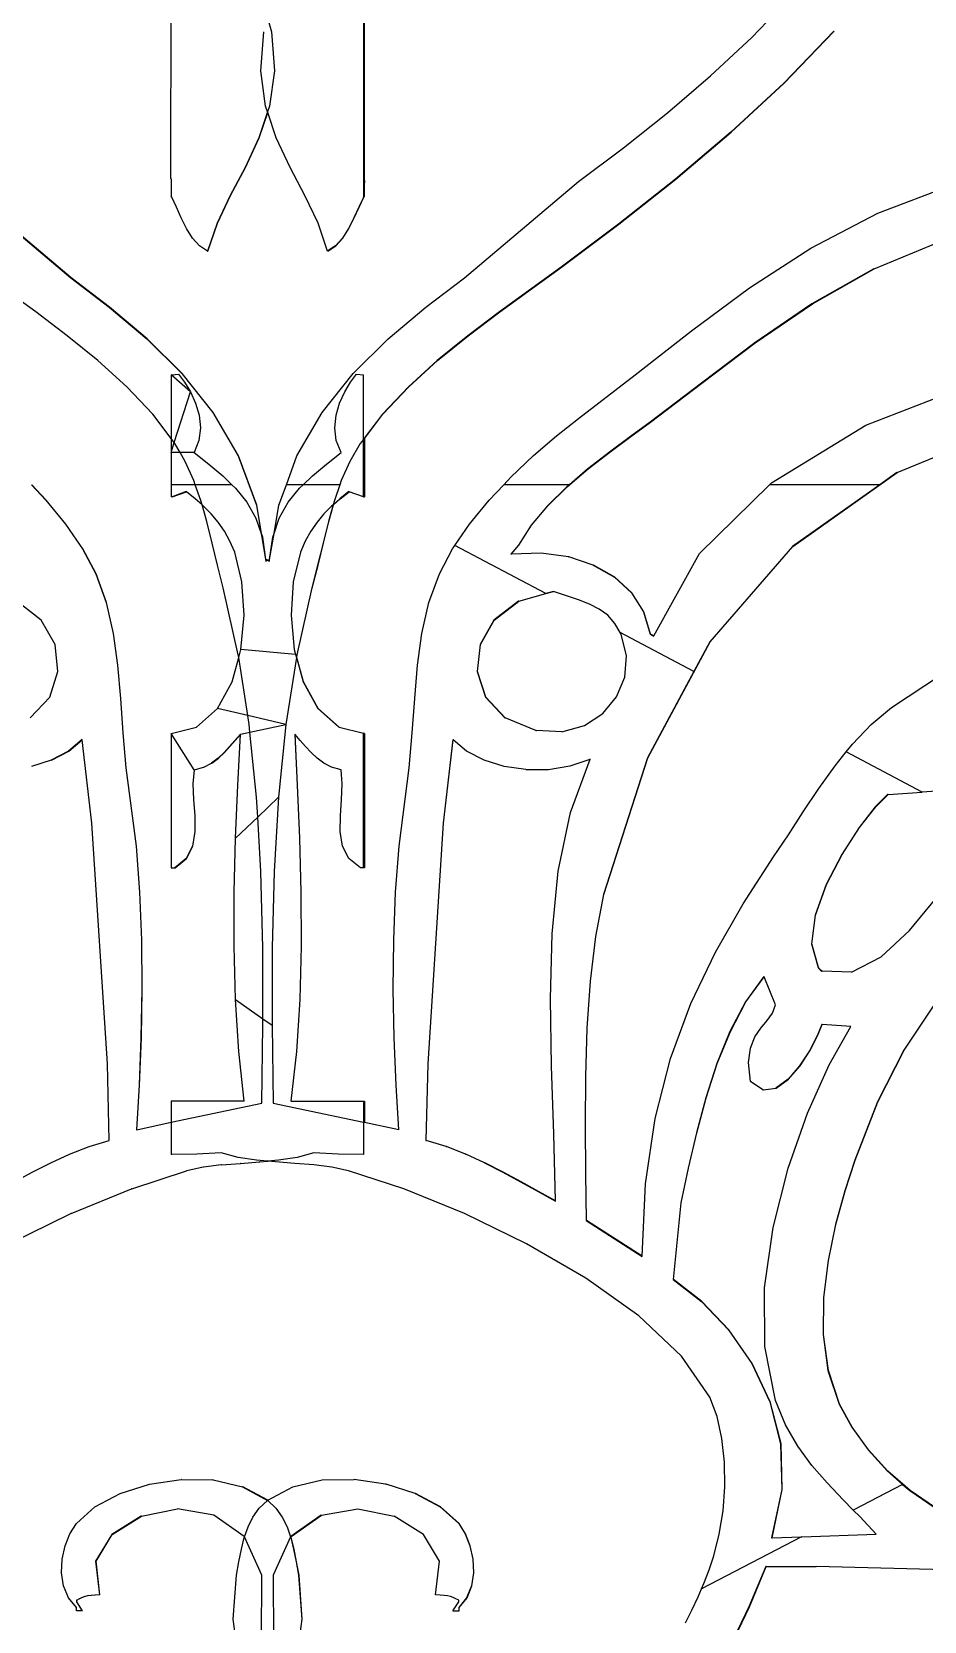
# Model space of a CAD drawing. Header units: inches. Extents: x 3672 to 10975, y -27382 to -746.
# Drawn here: x 6221.99 to 6229.31, y -26882.19 to -26869.14 of the extents above; entities that cross this region are included whole.
import ezdxf

# ---------------------------------------------------------------- set-up
doc = ezdxf.new("R2010")
doc.units = ezdxf.units.IN
doc.header["$LTSCALE"] = 17
doc.header["$MEASUREMENT"] = 0
doc.layers.add('25 BOT BAR', color=12, linetype='Continuous', lineweight=25)

# ---------------------------------------------------------------- blocks, each defined once
blk = doc.blocks.new('A$C261f3448')
for p, q in [((16.691, 16.25), (16.692, 18.047)), ((18.27, 18.041), (18.271, 16.112)), ((18.28, 16.25), (18.279, 18.047)), ((21.458, 17.41), (21.777, 17.743)), ((17.484, 17.571), (17.515, 17.456)), ((17.428, 17.135), (17.453, 17.456)), ((17.515, 17.456), (17.54, 17.135)), ((21.12, 17.094), (21.458, 17.41)), ((22.132, 17.462), (21.722, 17.035)), ((21.725, 17.035), (22.135, 17.462)), ((17.468, 16.847), (17.428, 17.135)), ((17.54, 17.135), (17.5, 16.847)), ((20.767, 16.792), (21.12, 17.094)), ((21.722, 17.035), (21.286, 16.631)), ((21.289, 16.631), (21.725, 17.035)), ((21.722, 17.035), (21.725, 17.035)), ((17.484, 16.8), (17.468, 16.847)), ((17.5, 16.847), (17.484, 16.8)), ((17.484, 16.8), (17.413, 16.585)), ((17.416, 16.585), (17.485, 16.795)), ((17.485, 16.795), (17.484, 16.8)), ((17.555, 16.585), (17.485, 16.795)), ((20.404, 16.504), (20.767, 16.792)), ((17.413, 16.585), (17.299, 16.343)), ((17.302, 16.343), (17.416, 16.585)), ((17.413, 16.585), (17.416, 16.585)), ((17.669, 16.343), (17.555, 16.585)), ((21.286, 16.631), (20.831, 16.246)), ((20.834, 16.246), (21.289, 16.631)), ((21.286, 16.631), (21.289, 16.631)), ((20.036, 16.227), (20.404, 16.504)), ((17.299, 16.343), (17.178, 16.112)), ((17.181, 16.112), (17.302, 16.343)), ((17.299, 16.343), (17.302, 16.343)), ((17.79, 16.112), (17.669, 16.343)), ((14.932, 16.227), (15.868, 15.436)), ((15.871, 15.436), (14.935, 16.227)), ((16.692, 16.248), (16.691, 16.25)), ((16.692, 16.248), (16.692, 16.107)), ((18.279, 16.234), (18.271, 16.112)), ((18.279, 16.248), (18.28, 16.25)), ((18.279, 16.234), (18.279, 16.248)), ((18.279, 16.107), (18.279, 16.234)), ((19.1, 15.436), (20.036, 16.227)), ((20.831, 16.246), (20.364, 15.878)), ((20.367, 15.878), (20.834, 16.246)), ((20.831, 16.246), (20.834, 16.246)), ((22.492, 15.966), (23.098, 16.198)), ((16.697, 16.098), (16.692, 16.107)), ((16.736, 16.015), (16.697, 16.098)), ((17.178, 16.112), (17.069, 15.885)), ((17.072, 15.885), (17.181, 16.112)), ((17.178, 16.112), (17.181, 16.112)), ((17.899, 15.885), (17.79, 16.112)), ((18.27, 16.096), (18.232, 16.015)), ((18.235, 16.015), (18.274, 16.098)), ((18.27, 16.096), (18.271, 16.098)), ((18.271, 16.112), (18.271, 16.104)), ((18.271, 16.098), (18.279, 16.107)), ((18.271, 16.104), (18.271, 16.098)), ((18.274, 16.098), (18.271, 16.098)), ((18.274, 16.098), (18.279, 16.107)), ((16.776, 15.928), (16.736, 16.015)), ((16.82, 15.841), (16.776, 15.928)), ((18.192, 15.928), (18.148, 15.841)), ((18.151, 15.841), (18.195, 15.928)), ((18.232, 16.015), (18.192, 15.928)), ((18.195, 15.928), (18.192, 15.928)), ((18.195, 15.928), (18.235, 16.015)), ((18.235, 16.015), (18.232, 16.015)), ((21.944, 15.68), (22.492, 15.966)), ((16.869, 15.763), (16.82, 15.841)), ((17.069, 15.885), (16.992, 15.656)), ((16.995, 15.656), (17.072, 15.885)), ((17.069, 15.885), (17.072, 15.885)), ((17.976, 15.656), (17.899, 15.885)), ((18.148, 15.841), (18.099, 15.763)), ((18.102, 15.763), (18.151, 15.841)), ((18.151, 15.841), (18.148, 15.841)), ((20.364, 15.878), (19.893, 15.524)), ((19.896, 15.524), (20.367, 15.878)), ((20.364, 15.878), (20.367, 15.878)), ((16.926, 15.699), (16.869, 15.763)), ((16.992, 15.656), (16.926, 15.699)), ((17.979, 15.656), (18.045, 15.699)), ((18.042, 15.699), (17.979, 15.657)), ((18.099, 15.763), (18.042, 15.699)), ((18.045, 15.699), (18.042, 15.699)), ((18.045, 15.699), (18.102, 15.763)), ((18.102, 15.763), (18.099, 15.763)), ((21.439, 15.353), (21.944, 15.68)), ((22.463, 15.509), (23.018, 15.74)), ((16.992, 15.656), (16.995, 15.656)), ((17.979, 15.657), (17.976, 15.656)), ((17.979, 15.656), (17.976, 15.656)), ((17.979, 15.657), (17.979, 15.656)), ((15.581, 15.156), (15.075, 15.524)), ((15.871, 15.436), (15.868, 15.436)), ((15.868, 15.436), (16.185, 15.194)), ((16.188, 15.194), (15.871, 15.436)), ((18.783, 15.194), (19.1, 15.436)), ((19.893, 15.524), (19.387, 15.156)), ((19.39, 15.156), (19.896, 15.524)), ((19.893, 15.524), (19.896, 15.524)), ((22.46, 15.509), (21.952, 15.222)), ((21.955, 15.222), (22.463, 15.509)), ((22.46, 15.509), (22.463, 15.509)), ((20.963, 15), (21.439, 15.353)), ((15.84, 14.96), (15.581, 15.156)), ((16.188, 15.194), (16.185, 15.194)), ((16.185, 15.194), (16.493, 14.935)), ((16.497, 14.935), (16.188, 15.194)), ((18.474, 14.935), (18.783, 15.194)), ((19.387, 15.156), (19.128, 14.96)), ((19.131, 14.96), (19.39, 15.156)), ((19.387, 15.156), (19.39, 15.156)), ((21.952, 15.222), (21.484, 14.902)), ((21.487, 14.902), (21.955, 15.222)), ((21.952, 15.222), (21.955, 15.222)), ((16.091, 14.756), (15.84, 14.96)), ((16.493, 14.935), (16.781, 14.649)), ((16.497, 14.935), (16.493, 14.935)), ((16.784, 14.649), (16.497, 14.935)), ((18.187, 14.649), (18.474, 14.935)), ((19.128, 14.96), (18.876, 14.756)), ((18.879, 14.756), (19.131, 14.96)), ((19.128, 14.96), (19.131, 14.96)), ((20.5, 14.638), (20.963, 15)), ((21.484, 14.902), (21.045, 14.571)), ((21.048, 14.571), (21.487, 14.902)), ((21.484, 14.902), (21.487, 14.902)), ((16.328, 14.541), (16.091, 14.756)), ((18.876, 14.756), (18.64, 14.541)), ((18.643, 14.541), (18.879, 14.756)), ((18.876, 14.756), (18.879, 14.756)), ((16.851, 14.499), (16.692, 14.639)), ((16.692, 14.639), (16.692, 14.117)), ((16.692, 14.639), (16.698, 14.639)), ((16.698, 14.639), (16.754, 14.646)), ((16.754, 14.646), (16.803, 14.58)), ((16.784, 14.649), (16.781, 14.649)), ((16.781, 14.649), (17.035, 14.331)), ((17.038, 14.331), (16.784, 14.649)), ((17.933, 14.331), (18.187, 14.649)), ((18.165, 14.58), (18.214, 14.646)), ((18.214, 14.646), (18.27, 14.639)), ((18.27, 14.108), (18.27, 14.639)), ((20.036, 14.28), (20.5, 14.638)), ((16.542, 14.315), (16.328, 14.541)), ((16.718, 14.083), (16.851, 14.499)), ((16.803, 14.58), (16.851, 14.499)), ((16.851, 14.499), (16.893, 14.407)), ((18.075, 14.407), (18.117, 14.499)), ((18.117, 14.499), (18.165, 14.58)), ((18.64, 14.541), (18.426, 14.315)), ((18.429, 14.315), (18.643, 14.541)), ((18.64, 14.541), (18.643, 14.541)), ((21.045, 14.571), (20.623, 14.25)), ((20.626, 14.25), (21.048, 14.571)), ((21.045, 14.571), (21.048, 14.571)), ((22.393, 14.227), (23.308, 14.581)), ((16.893, 14.407), (16.922, 14.308)), ((18.046, 14.308), (18.075, 14.407)), ((16.692, 14.117), (16.542, 14.315)), ((16.922, 14.308), (16.933, 14.204)), ((17.038, 14.331), (17.035, 14.331)), ((17.035, 14.331), (17.243, 13.973)), ((17.246, 13.973), (17.038, 14.331)), ((17.725, 13.973), (17.933, 14.331)), ((18.035, 14.204), (18.046, 14.308)), ((18.279, 14.117), (18.429, 14.315)), ((18.426, 14.315), (18.279, 14.121)), ((18.426, 14.315), (18.429, 14.315)), ((19.854, 14.137), (20.036, 14.28)), ((20.623, 14.25), (20.463, 14.134)), ((20.466, 14.134), (20.626, 14.25)), ((20.623, 14.25), (20.626, 14.25)), ((22.652, 13.836), (23.704, 14.271)), ((16.692, 14.117), (16.692, 14.002)), ((16.718, 14.083), (16.692, 14.117)), ((16.921, 14.101), (16.881, 14.002)), ((16.933, 14.204), (16.921, 14.101)), ((18.047, 14.101), (18.035, 14.204)), ((18.087, 14.002), (18.047, 14.101)), ((18.27, 14.108), (18.244, 14.075)), ((18.279, 14.121), (18.27, 14.108)), ((18.27, 14.104), (18.279, 14.117)), ((18.27, 14.104), (18.27, 14.108)), ((18.27, 14.03), (18.27, 14.104)), ((18.279, 14.121), (18.279, 14.117)), ((18.279, 14.117), (18.279, 14.002)), ((19.666, 13.976), (19.854, 14.137)), ((20.463, 14.134), (20.289, 14.005)), ((20.293, 14.005), (20.466, 14.134)), ((20.463, 14.134), (20.466, 14.134)), ((21.621, 13.753), (22.393, 14.227)), ((16.692, 14.002), (16.718, 14.083)), ((16.692, 14.002), (16.692, 13.737)), ((16.766, 14.002), (16.692, 14.002)), ((16.724, 14.075), (16.718, 14.083)), ((16.766, 14.002), (16.724, 14.075)), ((16.881, 14.002), (16.766, 14.002)), ((16.809, 13.927), (16.766, 14.002)), ((16.881, 14.002), (17.001, 13.905)), ((17.246, 13.973), (17.243, 13.973)), ((17.243, 13.973), (17.392, 13.568)), ((17.395, 13.568), (17.246, 13.973)), ((17.638, 13.737), (17.725, 13.973)), ((17.967, 13.905), (18.087, 14.002)), ((18.244, 14.075), (18.159, 13.927)), ((18.279, 14.002), (18.27, 14.03)), ((18.27, 14.002), (18.27, 14.03)), ((18.27, 14.002), (18.279, 14.002)), ((18.27, 13.737), (18.27, 14.002)), ((18.279, 14.002), (18.279, 13.737)), ((19.48, 13.799), (19.666, 13.976)), ((20.289, 14.005), (20.112, 13.866)), ((20.115, 13.866), (20.293, 14.005)), ((20.289, 14.005), (20.293, 14.005)), ((16.879, 13.77), (16.809, 13.927)), ((17.001, 13.905), (17.116, 13.809)), ((17.852, 13.809), (17.967, 13.905)), ((18.159, 13.927), (18.089, 13.77)), ((19.943, 13.718), (20.115, 13.866)), ((20.112, 13.866), (19.962, 13.737)), ((20.112, 13.866), (20.115, 13.866)), ((15.546, 13.737), (15.665, 13.61)), ((15.668, 13.61), (15.549, 13.737)), ((16.692, 13.737), (16.692, 13.636)), ((16.891, 13.737), (16.692, 13.737)), ((16.891, 13.737), (16.879, 13.77)), ((17.191, 13.737), (16.891, 13.737)), ((16.936, 13.606), (16.891, 13.737)), ((17.116, 13.809), (17.191, 13.737)), ((17.191, 13.737), (17.222, 13.707)), ((17.576, 13.568), (17.638, 13.737)), ((17.777, 13.737), (17.638, 13.737)), ((17.746, 13.707), (17.777, 13.737)), ((17.777, 13.737), (17.852, 13.809)), ((18.077, 13.737), (17.777, 13.737)), ((18.077, 13.737), (18.032, 13.606)), ((18.089, 13.77), (18.077, 13.737)), ((18.27, 13.737), (18.279, 13.737)), ((18.27, 13.639), (18.27, 13.737)), ((18.279, 13.737), (18.279, 13.636)), ((19.303, 13.61), (19.422, 13.737)), ((19.422, 13.737), (19.48, 13.799)), ((19.962, 13.737), (19.422, 13.737)), ((19.94, 13.718), (19.782, 13.564)), ((19.785, 13.564), (19.943, 13.718)), ((19.962, 13.737), (19.94, 13.718)), ((19.94, 13.718), (19.943, 13.718)), ((21.029, 13.172), (21.604, 13.737)), ((21.604, 13.737), (21.621, 13.753)), ((22.509, 13.737), (21.604, 13.737)), ((22.509, 13.737), (21.791, 13.228)), ((21.794, 13.228), (22.652, 13.836)), ((22.649, 13.836), (22.509, 13.737)), ((22.649, 13.836), (22.652, 13.836)), ((15.665, 13.61), (15.826, 13.413)), ((15.668, 13.61), (15.665, 13.61)), ((15.829, 13.413), (15.668, 13.61)), ((16.701, 13.638), (16.692, 13.636)), ((16.817, 13.68), (16.701, 13.638)), ((16.701, 13.638), (16.818, 13.679)), ((16.701, 13.638), (16.701, 13.639)), ((16.818, 13.679), (16.817, 13.68)), ((16.89, 13.62), (16.818, 13.679)), ((16.946, 13.571), (16.89, 13.62)), ((16.946, 13.571), (16.936, 13.606)), ((17.222, 13.707), (17.314, 13.592)), ((17.314, 13.592), (17.388, 13.461)), ((17.58, 13.461), (17.654, 13.592)), ((17.654, 13.592), (17.746, 13.707)), ((18.032, 13.606), (18.022, 13.571)), ((18.025, 13.571), (18.081, 13.62)), ((18.078, 13.62), (18.026, 13.575)), ((18.151, 13.68), (18.078, 13.62)), ((18.081, 13.62), (18.078, 13.62)), ((18.081, 13.62), (18.153, 13.679)), ((18.153, 13.679), (18.151, 13.68)), ((18.27, 13.638), (18.153, 13.679)), ((18.27, 13.639), (18.279, 13.636)), ((18.27, 13.638), (18.27, 13.639)), ((18.27, 13.638), (18.279, 13.636)), ((19.142, 13.413), (19.303, 13.61)), ((16.958, 13.56), (16.946, 13.571)), ((16.985, 13.435), (16.946, 13.571)), ((17.021, 13.497), (16.958, 13.56)), ((17.078, 13.429), (17.021, 13.497)), ((17.388, 13.461), (17.431, 13.335)), ((17.395, 13.568), (17.392, 13.568)), ((17.392, 13.568), (17.428, 13.353)), ((17.434, 13.335), (17.395, 13.568)), ((17.537, 13.335), (17.576, 13.568)), ((17.537, 13.335), (17.58, 13.461)), ((17.947, 13.497), (17.89, 13.429)), ((18.009, 13.56), (17.947, 13.497)), ((18.022, 13.571), (17.983, 13.435)), ((17.986, 13.435), (18.025, 13.571)), ((18.022, 13.571), (18.009, 13.56)), ((18.026, 13.575), (18.022, 13.571)), ((18.025, 13.571), (18.026, 13.575)), ((19.782, 13.564), (19.647, 13.404)), ((19.65, 13.404), (19.785, 13.564)), ((19.782, 13.564), (19.785, 13.564)), ((15.829, 13.413), (15.826, 13.413)), ((15.826, 13.413), (15.947, 13.237)), ((15.949, 13.238), (15.829, 13.413)), ((17.029, 13.257), (16.985, 13.435)), ((17.13, 13.355), (17.078, 13.429)), ((17.175, 13.273), (17.13, 13.355)), ((17.434, 13.335), (17.428, 13.353)), ((17.428, 13.353), (17.431, 13.335)), ((17.431, 13.335), (17.437, 13.318)), ((17.431, 13.335), (17.467, 13.123)), ((17.444, 13.307), (17.434, 13.335)), ((17.437, 13.318), (17.434, 13.335)), ((17.437, 13.318), (17.441, 13.307)), ((17.501, 13.123), (17.537, 13.335)), ((17.527, 13.307), (17.537, 13.335)), ((17.838, 13.355), (17.793, 13.273)), ((17.89, 13.429), (17.838, 13.355)), ((17.983, 13.435), (17.939, 13.257)), ((17.942, 13.257), (17.986, 13.435)), ((17.983, 13.435), (17.986, 13.435)), ((19.022, 13.238), (19.142, 13.413)), ((19.647, 13.404), (19.544, 13.24)), ((19.547, 13.24), (19.65, 13.404)), ((19.647, 13.404), (19.65, 13.404)), ((15.947, 13.237), (15.949, 13.238)), ((15.947, 13.237), (15.965, 13.21)), ((15.968, 13.21), (15.949, 13.238)), ((15.965, 13.21), (16.074, 13.006)), ((15.968, 13.21), (15.965, 13.21)), ((16.077, 13.006), (15.968, 13.21)), ((17.073, 13.075), (17.029, 13.257)), ((17.214, 13.182), (17.175, 13.273)), ((17.441, 13.307), (17.444, 13.307)), ((17.441, 13.307), (17.467, 13.123)), ((17.47, 13.123), (17.444, 13.307)), ((17.501, 13.123), (17.527, 13.307)), ((17.793, 13.273), (17.754, 13.182)), ((17.939, 13.257), (17.895, 13.075)), ((17.898, 13.075), (17.942, 13.257)), ((17.939, 13.257), (17.942, 13.257)), ((18.894, 13.006), (19.003, 13.21)), ((19.003, 13.21), (19.022, 13.238)), ((19.769, 12.843), (19.022, 13.238)), ((19.544, 13.24), (19.481, 13.167)), ((19.484, 13.167), (19.547, 13.24)), ((19.544, 13.24), (19.547, 13.24)), ((21.791, 13.228), (21.113, 12.447)), ((21.116, 12.447), (21.794, 13.228)), ((21.791, 13.228), (21.794, 13.228)), ((17.12, 12.889), (17.073, 13.075)), ((17.273, 12.94), (17.214, 13.182)), ((17.467, 13.123), (17.47, 13.123)), ((17.467, 13.123), (17.469, 13.109)), ((17.469, 13.109), (17.485, 13.116)), ((17.485, 13.116), (17.47, 13.123)), ((17.47, 13.122), (17.47, 13.123)), ((17.485, 13.116), (17.501, 13.123)), ((17.485, 13.116), (17.499, 13.109)), ((17.499, 13.109), (17.501, 13.123)), ((17.754, 13.182), (17.695, 12.94)), ((17.895, 13.075), (17.848, 12.889)), ((17.851, 12.889), (17.898, 13.075)), ((17.895, 13.075), (17.898, 13.075)), ((19.481, 13.167), (19.484, 13.167)), ((19.729, 13.174), (19.484, 13.167)), ((19.953, 13.143), (19.729, 13.174)), ((19.953, 13.143), (19.956, 13.143)), ((20.157, 13.077), (19.956, 13.143)), ((20.157, 13.077), (20.16, 13.077)), ((20.157, 13.077), (20.332, 12.978)), ((20.335, 12.978), (20.16, 13.077)), ((20.655, 12.495), (21.029, 13.172)), ((16.074, 13.006), (16.16, 12.768)), ((16.077, 13.006), (16.074, 13.006)), ((16.163, 12.768), (16.077, 13.006)), ((17.291, 12.665), (17.273, 12.94)), ((17.695, 12.94), (17.677, 12.665)), ((18.808, 12.768), (18.894, 13.006)), ((20.332, 12.978), (20.471, 12.849)), ((20.332, 12.978), (20.335, 12.978)), ((20.474, 12.849), (20.335, 12.978)), ((17.244, 12.34), (17.12, 12.889)), ((17.848, 12.889), (17.724, 12.34)), ((17.727, 12.34), (17.851, 12.889)), ((17.848, 12.889), (17.851, 12.889)), ((19.546, 12.78), (19.769, 12.843)), ((19.83, 12.86), (19.769, 12.843)), ((19.769, 12.843), (19.831, 12.859)), ((19.831, 12.859), (19.83, 12.86)), ((19.938, 12.823), (19.831, 12.859)), ((20.037, 12.79), (19.938, 12.823)), ((20.471, 12.849), (20.57, 12.692)), ((20.471, 12.849), (20.474, 12.849)), ((20.573, 12.692), (20.474, 12.849)), ((15.626, 12.625), (15.425, 12.78)), ((16.16, 12.768), (16.217, 12.516)), ((16.163, 12.768), (16.16, 12.768)), ((16.22, 12.516), (16.163, 12.768)), ((17.265, 12.383), (17.291, 12.665)), ((17.677, 12.665), (17.703, 12.383)), ((18.751, 12.516), (18.808, 12.768)), ((19.543, 12.78), (19.342, 12.625)), ((19.345, 12.625), (19.546, 12.78)), ((19.546, 12.78), (19.543, 12.78)), ((20.126, 12.756), (20.037, 12.79)), ((20.206, 12.715), (20.126, 12.756)), ((20.276, 12.664), (20.206, 12.715)), ((20.335, 12.596), (20.276, 12.664)), ((20.57, 12.692), (20.573, 12.692)), ((20.57, 12.692), (20.623, 12.508)), ((20.626, 12.508), (20.573, 12.692)), ((15.74, 12.423), (15.626, 12.625)), ((19.342, 12.625), (19.228, 12.423)), ((19.231, 12.423), (19.345, 12.625)), ((19.342, 12.625), (19.345, 12.625)), ((20.377, 12.522), (20.335, 12.596)), ((15.763, 12.203), (15.74, 12.423)), ((16.217, 12.516), (16.253, 12.254)), ((16.22, 12.516), (16.217, 12.516)), ((16.256, 12.254), (16.22, 12.516)), ((18.715, 12.254), (18.751, 12.516)), ((19.228, 12.423), (19.205, 12.203)), ((19.208, 12.203), (19.231, 12.423)), ((19.228, 12.423), (19.231, 12.423)), ((20.982, 12.203), (20.377, 12.522)), ((20.385, 12.508), (20.377, 12.522)), ((20.43, 12.332), (20.385, 12.508)), ((20.604, 11.494), (21.116, 12.447)), ((20.623, 12.508), (20.626, 12.508)), ((20.655, 12.495), (20.626, 12.508)), ((20.626, 12.508), (20.654, 12.494)), ((20.654, 12.494), (20.655, 12.495)), ((21.113, 12.447), (20.982, 12.203)), ((21.113, 12.447), (21.116, 12.447)), ((17.193, 12.119), (17.247, 12.317)), ((17.247, 12.317), (17.244, 12.34)), ((17.247, 12.317), (17.265, 12.383)), ((17.322, 11.84), (17.247, 12.317)), ((17.714, 12.341), (17.265, 12.383)), ((17.721, 12.317), (17.635, 11.766)), ((17.703, 12.383), (17.714, 12.341)), ((17.724, 12.34), (17.714, 12.341)), ((17.714, 12.341), (17.721, 12.317)), ((17.722, 12.324), (17.721, 12.317)), ((17.721, 12.317), (17.723, 12.31)), ((17.724, 12.34), (17.722, 12.324)), ((17.724, 12.317), (17.722, 12.324)), ((17.723, 12.31), (17.724, 12.317)), ((17.723, 12.31), (17.775, 12.119)), ((17.724, 12.34), (17.727, 12.34)), ((17.724, 12.317), (17.727, 12.34)), ((17.778, 12.119), (17.724, 12.317)), ((20.416, 12.156), (20.43, 12.332)), ((15.696, 11.993), (15.763, 12.203)), ((16.253, 12.254), (16.276, 11.981)), ((16.256, 12.254), (16.253, 12.254)), ((16.279, 11.981), (16.256, 12.254)), ((18.692, 11.981), (18.715, 12.254)), ((19.205, 12.203), (19.208, 12.203)), ((19.205, 12.203), (19.272, 11.993)), ((19.275, 11.993), (19.208, 12.203)), ((20.349, 11.994), (20.416, 12.156)), ((20.982, 12.203), (20.601, 11.494)), ((22.604, 11.908), (23.016, 12.179)), ((17.072, 11.898), (17.193, 12.119)), ((17.778, 12.119), (17.775, 12.119)), ((17.775, 12.119), (17.896, 11.898)), ((17.899, 11.898), (17.778, 12.119)), ((15.536, 11.822), (15.696, 11.993)), ((16.276, 11.981), (16.296, 11.7)), ((16.279, 11.981), (16.276, 11.981)), ((16.299, 11.7), (16.279, 11.981)), ((16.9, 11.746), (17.072, 11.898)), ((17.322, 11.84), (17.072, 11.898)), ((17.899, 11.898), (17.896, 11.898)), ((17.896, 11.898), (18.068, 11.746)), ((18.071, 11.746), (17.899, 11.898)), ((18.672, 11.7), (18.692, 11.981)), ((19.272, 11.993), (19.275, 11.993)), ((19.272, 11.993), (19.432, 11.822)), ((19.435, 11.822), (19.275, 11.993)), ((20.236, 11.858), (20.349, 11.994)), ((22.438, 11.767), (22.604, 11.908)), ((17.635, 11.766), (17.322, 11.84)), ((17.333, 11.766), (17.322, 11.84)), ((17.339, 11.705), (17.333, 11.766)), ((17.339, 11.705), (17.635, 11.766)), ((17.635, 11.766), (17.575, 11.171)), ((19.432, 11.822), (19.435, 11.822)), ((19.687, 11.718), (19.435, 11.822)), ((19.899, 11.707), (20.084, 11.758)), ((20.084, 11.758), (20.236, 11.858)), ((22.284, 11.606), (22.438, 11.767)), ((15.963, 11.645), (15.85, 11.548)), ((15.853, 11.548), (15.963, 11.642)), ((15.963, 11.642), (15.963, 11.645)), ((16.042, 10.957), (15.963, 11.642)), ((16.296, 11.7), (16.321, 11.412)), ((16.299, 11.7), (16.296, 11.7)), ((16.324, 11.412), (16.299, 11.7)), ((16.692, 11.693), (16.9, 11.746)), ((16.692, 11.693), (16.692, 10.59)), ((16.881, 11.396), (16.692, 11.693)), ((17.216, 11.637), (17.172, 11.586)), ((17.175, 11.586), (17.219, 11.637)), ((17.261, 11.689), (17.216, 11.637)), ((17.219, 11.637), (17.216, 11.637)), ((17.219, 11.637), (17.261, 11.685)), ((17.24, 11.269), (17.261, 11.685)), ((17.261, 11.689), (17.339, 11.705)), ((17.261, 11.685), (17.261, 11.689)), ((17.393, 11.171), (17.339, 11.705)), ((17.707, 11.689), (17.728, 11.269)), ((17.71, 11.685), (17.707, 11.689)), ((17.731, 11.269), (17.71, 11.685)), ((17.752, 11.637), (17.71, 11.685)), ((17.796, 11.586), (17.752, 11.637)), ((18.071, 11.746), (18.068, 11.746)), ((18.071, 11.746), (18.27, 11.695)), ((18.279, 11.693), (18.27, 11.695)), ((18.27, 11.679), (18.27, 11.695)), ((18.27, 11.679), (18.279, 11.693)), ((18.27, 10.59), (18.27, 11.679)), ((18.279, 11.693), (18.279, 10.59)), ((18.647, 11.412), (18.672, 11.7)), ((19.005, 11.645), (18.926, 10.957)), ((18.929, 10.957), (19.008, 11.642)), ((19.008, 11.642), (19.005, 11.645)), ((19.118, 11.548), (19.008, 11.642)), ((19.687, 11.718), (19.69, 11.718)), ((19.899, 11.707), (19.69, 11.718)), ((15.85, 11.548), (15.707, 11.473)), ((15.71, 11.473), (15.853, 11.548)), ((15.853, 11.548), (15.85, 11.548)), ((17.078, 11.49), (17.023, 11.45)), ((17.026, 11.45), (17.081, 11.49)), ((17.127, 11.536), (17.078, 11.49)), ((17.078, 11.49), (17.081, 11.49)), ((17.081, 11.49), (17.13, 11.536)), ((17.172, 11.586), (17.127, 11.536)), ((17.127, 11.536), (17.13, 11.536)), ((17.13, 11.536), (17.175, 11.586)), ((17.172, 11.586), (17.175, 11.586)), ((17.841, 11.536), (17.796, 11.586)), ((17.89, 11.49), (17.841, 11.536)), ((17.945, 11.45), (17.89, 11.49)), ((19.261, 11.473), (19.118, 11.548)), ((20.601, 11.494), (20.242, 10.371)), ((20.245, 10.371), (20.604, 11.494)), ((20.601, 11.494), (20.604, 11.494)), ((22.142, 11.429), (22.233, 11.542)), ((22.233, 11.542), (22.284, 11.606)), ((22.857, 11.212), (22.233, 11.542)), ((15.707, 11.473), (15.546, 11.423)), ((15.71, 11.473), (15.707, 11.473)), ((16.321, 11.412), (16.405, 10.768)), ((16.324, 11.412), (16.321, 11.412)), ((16.408, 10.768), (16.324, 11.412)), ((16.881, 11.396), (16.871, 11.28)), ((16.874, 11.28), (16.884, 11.396)), ((16.881, 11.396), (16.884, 11.396)), ((16.884, 11.396), (16.958, 11.418)), ((16.958, 11.418), (16.961, 11.418)), ((16.961, 11.418), (17.023, 11.45)), ((17.023, 11.45), (17.026, 11.45)), ((18.01, 11.418), (17.945, 11.45)), ((18.087, 11.396), (18.01, 11.418)), ((18.097, 11.28), (18.087, 11.396)), ((18.563, 10.768), (18.647, 11.412)), ((19.425, 11.423), (19.261, 11.473)), ((19.603, 11.397), (19.425, 11.423)), ((19.603, 11.397), (19.606, 11.397)), ((19.606, 11.397), (19.786, 11.398)), ((19.786, 11.398), (19.789, 11.398)), ((19.789, 11.398), (19.964, 11.427)), ((19.964, 11.427), (19.967, 11.427)), ((19.967, 11.427), (20.131, 11.483)), ((19.969, 11.044), (20.131, 11.483)), ((20.131, 11.483), (20.131, 11.484)), ((22.008, 11.242), (22.142, 11.429)), ((16.871, 11.28), (16.877, 11.151)), ((16.871, 11.28), (16.874, 11.28)), ((16.88, 11.151), (16.874, 11.28)), ((17.222, 10.834), (17.24, 11.269)), ((17.728, 11.269), (17.746, 10.834)), ((17.731, 11.269), (17.728, 11.269)), ((17.749, 10.834), (17.731, 11.269)), ((18.091, 11.151), (18.097, 11.28)), ((21.881, 11.051), (22.008, 11.242)), ((16.877, 11.151), (16.88, 11.151)), ((16.877, 11.151), (16.886, 11.018)), ((16.889, 11.018), (16.88, 11.151)), ((17.403, 11.007), (17.393, 11.171)), ((17.575, 11.171), (17.403, 11.007)), ((17.575, 11.171), (17.539, 10.559)), ((18.082, 11.018), (18.091, 11.151)), ((22.573, 11.191), (22.472, 11.092)), ((22.475, 11.092), (22.576, 11.191)), ((22.576, 11.191), (22.573, 11.191)), ((22.576, 11.191), (22.857, 11.212)), ((22.97, 11.22), (22.857, 11.212)), ((16.886, 11.018), (16.889, 11.018)), ((16.886, 11.018), (16.887, 10.888)), ((16.89, 10.888), (16.889, 11.018)), ((17.403, 11.007), (17.222, 10.834)), ((17.429, 10.559), (17.403, 11.007)), ((18.081, 10.888), (18.082, 11.018)), ((19.87, 10.563), (19.969, 11.044)), ((21.758, 10.862), (21.881, 11.051)), ((22.472, 11.092), (22.339, 10.921)), ((22.343, 10.921), (22.475, 11.092)), ((22.472, 11.092), (22.475, 11.092)), ((16.169, 8.98), (16.042, 10.957)), ((16.887, 10.888), (16.868, 10.768)), ((16.871, 10.768), (16.89, 10.888)), ((16.887, 10.888), (16.89, 10.888)), ((18.1, 10.768), (18.081, 10.888)), ((18.926, 10.957), (18.799, 8.98)), ((18.802, 8.98), (18.929, 10.957)), ((18.929, 10.957), (18.926, 10.957)), ((21.637, 10.679), (21.758, 10.862)), ((22.339, 10.921), (22.197, 10.7)), ((22.2, 10.7), (22.343, 10.921)), ((22.339, 10.921), (22.343, 10.921)), ((16.405, 10.768), (16.434, 10.39)), ((16.408, 10.768), (16.405, 10.768)), ((16.437, 10.39), (16.408, 10.768)), ((16.868, 10.768), (16.817, 10.666)), ((16.82, 10.666), (16.871, 10.768)), ((16.868, 10.768), (16.871, 10.768)), ((17.211, 10.391), (17.222, 10.834)), ((17.746, 10.834), (17.757, 10.391)), ((17.749, 10.834), (17.746, 10.834)), ((17.76, 10.391), (17.749, 10.834)), ((18.151, 10.666), (18.1, 10.768)), ((18.534, 10.39), (18.563, 10.768)), ((16.692, 10.59), (16.701, 10.59)), ((16.701, 10.59), (16.722, 10.591)), ((16.817, 10.666), (16.722, 10.591)), ((16.722, 10.591), (16.725, 10.591)), ((16.725, 10.591), (16.82, 10.666)), ((16.817, 10.666), (16.82, 10.666)), ((18.246, 10.591), (18.151, 10.666)), ((18.27, 10.59), (18.246, 10.591)), ((18.279, 10.59), (18.27, 10.59)), ((21.388, 10.294), (21.637, 10.679)), ((22.197, 10.7), (22.069, 10.452)), ((22.072, 10.452), (22.2, 10.7)), ((22.197, 10.7), (22.2, 10.7)), ((17.445, 9.933), (17.429, 10.559)), ((17.539, 10.559), (17.523, 9.933)), ((19.82, 10.049), (19.87, 10.563)), ((22.069, 10.452), (21.979, 10.2)), ((21.982, 10.2), (22.072, 10.452)), ((22.069, 10.452), (22.072, 10.452)), ((16.434, 10.39), (16.449, 9.996)), ((16.437, 10.39), (16.434, 10.39)), ((16.452, 9.996), (16.437, 10.39)), ((17.209, 9.947), (17.211, 10.391)), ((17.757, 10.391), (17.759, 9.947)), ((17.76, 10.391), (17.757, 10.391)), ((17.762, 9.947), (17.76, 10.391)), ((18.519, 9.996), (18.534, 10.39)), ((20.242, 10.371), (20.176, 10.026)), ((20.179, 10.026), (20.245, 10.371)), ((20.242, 10.371), (20.245, 10.371)), ((22.753, 10.075), (22.972, 10.342)), ((21.16, 9.896), (21.388, 10.294)), ((21.979, 10.2), (21.948, 9.965)), ((21.951, 9.965), (21.982, 10.2)), ((21.979, 10.2), (21.982, 10.2)), ((22.519, 9.858), (22.753, 10.075)), ((16.449, 9.996), (16.452, 9.593)), ((16.452, 9.996), (16.449, 9.996)), ((16.455, 9.593), (16.452, 9.996)), ((17.22, 9.508), (17.209, 9.947)), ((17.446, 9.351), (17.445, 9.933)), ((17.523, 9.933), (17.522, 9.298)), ((17.759, 9.947), (17.748, 9.508)), ((17.751, 9.508), (17.762, 9.947)), ((17.762, 9.947), (17.759, 9.947)), ((18.516, 9.593), (18.519, 9.996)), ((19.807, 9.513), (19.82, 10.049)), ((20.176, 10.026), (20.131, 9.658)), ((20.134, 9.658), (20.179, 10.026)), ((20.176, 10.026), (20.179, 10.026)), ((21.948, 9.965), (21.951, 9.965)), ((21.948, 9.965), (22.002, 9.771)), ((22.005, 9.771), (21.951, 9.965)), ((20.959, 9.475), (21.16, 9.896)), ((22.276, 9.733), (22.519, 9.858)), ((21.558, 9.698), (21.407, 9.488)), ((21.41, 9.488), (21.559, 9.695)), ((21.559, 9.695), (21.558, 9.698)), ((21.653, 9.464), (21.559, 9.695)), ((22.002, 9.771), (22.009, 9.762)), ((22.002, 9.771), (22.005, 9.771)), ((22.012, 9.762), (22.005, 9.771)), ((22.009, 9.762), (22.012, 9.762)), ((22.009, 9.762), (22.013, 9.757)), ((22.016, 9.757), (22.012, 9.762)), ((22.013, 9.757), (22.018, 9.752)), ((22.013, 9.757), (22.016, 9.757)), ((22.021, 9.752), (22.016, 9.757)), ((22.018, 9.752), (22.021, 9.752)), ((22.018, 9.752), (22.023, 9.748)), ((22.027, 9.748), (22.021, 9.752)), ((22.023, 9.748), (22.027, 9.748)), ((22.023, 9.748), (22.034, 9.742)), ((22.037, 9.742), (22.027, 9.748)), ((22.034, 9.742), (22.037, 9.742)), ((22.276, 9.733), (22.037, 9.742)), ((16.452, 9.593), (16.444, 9.193)), ((16.448, 9.193), (16.455, 9.593)), ((16.455, 9.593), (16.452, 9.593)), ((18.523, 9.193), (18.516, 9.593)), ((20.131, 9.658), (20.105, 9.272)), ((20.108, 9.272), (20.134, 9.658)), ((20.131, 9.658), (20.134, 9.658)), ((17.247, 9.081), (17.22, 9.508)), ((17.22, 9.508), (17.446, 9.351)), ((17.748, 9.508), (17.721, 9.081)), ((17.724, 9.081), (17.751, 9.508)), ((17.751, 9.508), (17.748, 9.508)), ((19.815, 8.962), (19.807, 9.513)), ((20.792, 9.023), (20.959, 9.475)), ((21.407, 9.488), (21.279, 9.247)), ((21.282, 9.247), (21.41, 9.488)), ((21.41, 9.488), (21.407, 9.488)), ((21.627, 9.396), (21.653, 9.464)), ((22.958, 9.47), (22.707, 9.091)), ((22.71, 9.091), (22.961, 9.47)), ((17.437, 8.658), (17.446, 9.298)), ((17.446, 9.351), (17.522, 9.298)), ((17.446, 9.298), (17.446, 9.351)), ((17.522, 9.298), (17.531, 8.658)), ((20.105, 9.272), (20.093, 8.876)), ((20.096, 8.876), (20.108, 9.272)), ((20.105, 9.272), (20.108, 9.272)), ((21.484, 9.202), (21.532, 9.274)), ((21.532, 9.274), (21.583, 9.336)), ((21.583, 9.336), (21.627, 9.396)), ((22.034, 9.303), (21.994, 9.209)), ((21.997, 9.209), (22.037, 9.302)), ((22.037, 9.302), (22.034, 9.303)), ((22.272, 9.288), (22.037, 9.302)), ((22.093, 8.971), (22.272, 9.288)), ((16.444, 9.193), (16.429, 8.805)), ((16.432, 8.805), (16.448, 9.193)), ((16.448, 9.193), (16.444, 9.193)), ((18.539, 8.805), (18.523, 9.193)), ((21.279, 9.247), (21.172, 8.983)), ((21.175, 8.983), (21.282, 9.247)), ((21.279, 9.247), (21.282, 9.247)), ((21.447, 9.11), (21.484, 9.202)), ((21.994, 9.209), (21.932, 9.088)), ((21.935, 9.088), (21.997, 9.209)), ((21.994, 9.209), (21.997, 9.209)), ((17.293, 8.673), (17.247, 9.081)), ((17.721, 9.081), (17.675, 8.673)), ((17.678, 8.673), (17.724, 9.081)), ((17.724, 9.081), (17.721, 9.081)), ((20.666, 8.532), (20.792, 9.023)), ((21.431, 8.991), (21.447, 9.11)), ((21.932, 9.088), (21.851, 8.963)), ((21.854, 8.963), (21.935, 9.088)), ((21.932, 9.088), (21.935, 9.088)), ((22.707, 9.091), (22.49, 8.667)), ((22.493, 8.667), (22.71, 9.091)), ((22.707, 9.091), (22.71, 9.091)), ((16.185, 8.351), (16.169, 8.98)), ((18.799, 8.98), (18.783, 8.351)), ((18.786, 8.351), (18.802, 8.98)), ((18.799, 8.98), (18.802, 8.98)), ((19.833, 8.406), (19.815, 8.962)), ((21.172, 8.983), (21.082, 8.702)), ((21.085, 8.702), (21.175, 8.983)), ((21.172, 8.983), (21.175, 8.983)), ((21.447, 8.834), (21.431, 8.991)), ((21.851, 8.963), (21.757, 8.853)), ((21.76, 8.853), (21.854, 8.963)), ((21.851, 8.963), (21.854, 8.963)), ((21.916, 8.575), (22.093, 8.971)), ((16.429, 8.805), (16.407, 8.439)), ((16.41, 8.439), (16.432, 8.805)), ((16.432, 8.805), (16.429, 8.805)), ((18.561, 8.439), (18.539, 8.805)), ((20.093, 8.876), (20.09, 8.476)), ((20.093, 8.876), (20.096, 8.876)), ((20.093, 8.476), (20.096, 8.876)), ((21.55, 8.767), (21.447, 8.834)), ((21.55, 8.767), (21.553, 8.767)), ((21.553, 8.767), (21.655, 8.781)), ((21.757, 8.853), (21.655, 8.781)), ((21.655, 8.781), (21.658, 8.781)), ((21.658, 8.781), (21.76, 8.853)), ((21.757, 8.853), (21.76, 8.853)), ((16.692, 8.673), (16.692, 8.5)), ((17.293, 8.673), (16.692, 8.673)), ((16.692, 8.5), (17.437, 8.658)), ((17.531, 8.658), (18.27, 8.502)), ((17.678, 8.673), (17.675, 8.673)), ((17.678, 8.673), (18.27, 8.673)), ((18.27, 8.673), (18.279, 8.673)), ((18.27, 8.673), (18.27, 8.502)), ((18.279, 8.673), (18.279, 8.499)), ((21.082, 8.702), (21.005, 8.413)), ((21.008, 8.413), (21.085, 8.702)), ((21.082, 8.702), (21.085, 8.702)), ((22.49, 8.667), (22.303, 8.19)), ((22.306, 8.19), (22.493, 8.667)), ((22.49, 8.667), (22.493, 8.667)), ((16.41, 8.439), (16.692, 8.5)), ((16.692, 8.5), (16.692, 8.235)), ((18.279, 8.499), (18.27, 8.502)), ((18.27, 8.502), (18.27, 8.235)), ((18.561, 8.439), (18.279, 8.499)), ((20.586, 7.994), (20.666, 8.532)), ((21.757, 8.122), (21.916, 8.575)), ((16.407, 8.439), (16.41, 8.439)), ((19.846, 7.855), (19.833, 8.406)), ((20.09, 8.476), (20.093, 8.476)), ((20.09, 8.476), (20.094, 8.079)), ((20.097, 8.079), (20.093, 8.476)), ((21.005, 8.413), (20.937, 8.123)), ((20.94, 8.123), (21.008, 8.413)), ((21.005, 8.413), (21.008, 8.413)), ((15.704, 8.167), (15.859, 8.237)), ((15.859, 8.237), (16.019, 8.3)), ((16.019, 8.3), (16.185, 8.351)), ((16.698, 8.235), (16.692, 8.235)), ((16.904, 8.238), (16.698, 8.235)), ((17.103, 8.249), (16.904, 8.238)), ((17.242, 8.212), (17.103, 8.249)), ((17.865, 8.249), (17.726, 8.212)), ((18.063, 8.238), (17.865, 8.249)), ((18.27, 8.235), (18.063, 8.238)), ((18.783, 8.351), (18.786, 8.351)), ((18.949, 8.3), (18.786, 8.351)), ((18.949, 8.3), (18.952, 8.3)), ((19.109, 8.237), (18.952, 8.3)), ((19.109, 8.237), (19.112, 8.237)), ((19.264, 8.167), (19.112, 8.237)), ((15.553, 8.091), (15.704, 8.167)), ((16.369, 7.954), (16.819, 8.102)), ((16.822, 8.102), (16.819, 8.102)), ((16.956, 8.132), (16.822, 8.102)), ((16.959, 8.132), (16.956, 8.132)), ((17.104, 8.15), (16.959, 8.132)), ((17.107, 8.15), (17.104, 8.15)), ((17.107, 8.15), (17.26, 8.162)), ((17.393, 8.189), (17.242, 8.212)), ((17.263, 8.162), (17.26, 8.162)), ((17.263, 8.162), (17.418, 8.174)), ((17.484, 8.18), (17.393, 8.189)), ((17.421, 8.174), (17.418, 8.174)), ((17.421, 8.174), (17.484, 8.18)), ((17.484, 8.18), (17.485, 8.18)), ((17.575, 8.189), (17.485, 8.18)), ((17.55, 8.174), (17.485, 8.18)), ((17.708, 8.162), (17.55, 8.174)), ((17.726, 8.212), (17.575, 8.189)), ((17.864, 8.15), (17.708, 8.162)), ((18.012, 8.132), (17.864, 8.15)), ((18.149, 8.102), (18.012, 8.132)), ((18.602, 7.954), (18.149, 8.102)), ((19.264, 8.167), (19.267, 8.167)), ((19.264, 8.167), (19.415, 8.091)), ((19.418, 8.091), (19.267, 8.167)), ((20.937, 8.123), (20.876, 7.839)), ((20.879, 7.839), (20.94, 8.123)), ((20.937, 8.123), (20.94, 8.123)), ((21.633, 7.636), (21.757, 8.122)), ((22.303, 8.19), (22.222, 7.938)), ((22.225, 7.938), (22.306, 8.19)), ((22.303, 8.19), (22.306, 8.19)), ((15.407, 8.012), (15.553, 8.091)), ((19.415, 8.091), (19.561, 8.012)), ((19.415, 8.091), (19.418, 8.091)), ((19.564, 8.012), (19.418, 8.091)), ((19.561, 8.012), (19.705, 7.932)), ((19.561, 8.012), (19.564, 8.012)), ((19.708, 7.932), (19.564, 8.012)), ((20.094, 8.079), (20.097, 8.079)), ((20.094, 8.079), (20.099, 7.692)), ((20.102, 7.692), (20.097, 8.079)), ((20.559, 7.401), (20.586, 7.994)), ((15.872, 7.751), (16.366, 7.954)), ((16.369, 7.954), (16.366, 7.954)), ((19.099, 7.751), (18.602, 7.954)), ((19.705, 7.932), (19.708, 7.932)), ((19.705, 7.932), (19.846, 7.853)), ((19.846, 7.855), (19.708, 7.932)), ((19.846, 7.853), (19.846, 7.855)), ((20.876, 7.839), (20.813, 7.209)), ((20.816, 7.209), (20.879, 7.839)), ((20.876, 7.839), (20.879, 7.839)), ((22.222, 7.938), (22.146, 7.66)), ((22.149, 7.66), (22.225, 7.938)), ((22.222, 7.938), (22.225, 7.938)), ((15.363, 7.503), (15.869, 7.751)), ((15.872, 7.751), (15.869, 7.751)), ((19.608, 7.503), (19.099, 7.751)), ((20.099, 7.692), (20.102, 7.692)), ((20.099, 7.692), (20.559, 7.399)), ((20.559, 7.401), (20.102, 7.692)), ((21.563, 7.141), (21.633, 7.636)), ((22.146, 7.66), (22.085, 7.364)), ((22.088, 7.364), (22.149, 7.66)), ((22.146, 7.66), (22.149, 7.66)), ((20.097, 7.219), (19.608, 7.503)), ((20.559, 7.399), (20.559, 7.401)), ((22.085, 7.364), (22.047, 7.06)), ((22.05, 7.06), (22.088, 7.364)), ((22.085, 7.364), (22.088, 7.364)), ((20.532, 6.909), (20.097, 7.219)), ((20.813, 7.209), (20.816, 7.209)), ((20.813, 7.209), (21.045, 7.027)), ((21.048, 7.027), (20.816, 7.209)), ((21.564, 6.659), (21.563, 7.141)), ((22.047, 7.06), (22.044, 6.756)), ((22.047, 6.756), (22.05, 7.06)), ((22.047, 7.06), (22.05, 7.06)), ((21.045, 7.027), (21.048, 7.027)), ((21.045, 7.027), (21.266, 6.795)), ((21.269, 6.795), (21.048, 7.027)), ((20.882, 6.58), (20.532, 6.909)), ((21.266, 6.795), (21.269, 6.795)), ((21.266, 6.795), (21.459, 6.519)), ((21.462, 6.519), (21.269, 6.795)), ((21.653, 6.214), (21.564, 6.659)), ((22.044, 6.756), (22.047, 6.756)), ((22.044, 6.756), (22.083, 6.462)), ((22.087, 6.462), (22.047, 6.756)), ((21.114, 6.243), (20.882, 6.58)), ((21.459, 6.519), (21.462, 6.519)), ((21.459, 6.519), (21.607, 6.205)), ((21.61, 6.205), (21.462, 6.519)), ((22.083, 6.462), (22.087, 6.462)), ((22.083, 6.462), (22.176, 6.184)), ((22.179, 6.184), (22.087, 6.462)), ((21.174, 6.083), (21.114, 6.243)), ((21.607, 6.205), (21.695, 5.858)), ((21.607, 6.205), (21.61, 6.205)), ((21.698, 5.858), (21.61, 6.205)), ((21.735, 6.014), (21.653, 6.214)), ((22.176, 6.184), (22.279, 5.996)), ((22.176, 6.184), (22.179, 6.184)), ((22.282, 5.996), (22.179, 6.184)), ((21.213, 5.903), (21.174, 6.083)), ((21.835, 5.839), (21.735, 6.014)), ((21.234, 5.708), (21.213, 5.903)), ((22.279, 5.996), (22.282, 5.996)), ((22.279, 5.996), (22.412, 5.811)), ((22.416, 5.811), (22.282, 5.996)), ((21.695, 5.858), (21.698, 5.858)), ((21.695, 5.858), (21.705, 5.483)), ((21.708, 5.483), (21.698, 5.858)), ((21.95, 5.682), (21.835, 5.839)), ((22.412, 5.811), (22.416, 5.811)), ((22.412, 5.811), (22.572, 5.635)), ((22.575, 5.635), (22.416, 5.811)), ((21.237, 5.507), (21.234, 5.708)), ((22.076, 5.538), (21.95, 5.682)), ((22.572, 5.635), (22.575, 5.635)), ((22.572, 5.635), (22.696, 5.525)), ((22.757, 5.475), (22.575, 5.635)), ((16.273, 5.451), (16.515, 5.528)), ((16.515, 5.528), (16.775, 5.567)), ((16.778, 5.567), (16.775, 5.567)), ((16.778, 5.567), (17.035, 5.562)), ((17.038, 5.562), (17.035, 5.562)), ((17.038, 5.562), (17.278, 5.506)), ((17.281, 5.506), (17.278, 5.506)), ((17.278, 5.506), (17.483, 5.394)), ((17.485, 5.395), (17.281, 5.506)), ((17.485, 5.395), (17.69, 5.506)), ((17.69, 5.506), (17.933, 5.562)), ((17.933, 5.562), (18.193, 5.567)), ((18.193, 5.567), (18.196, 5.567)), ((18.453, 5.528), (18.196, 5.567)), ((18.453, 5.528), (18.456, 5.528)), ((18.695, 5.451), (18.456, 5.528)), ((21.222, 5.308), (21.237, 5.507)), ((21.705, 5.483), (21.621, 5.087)), ((21.625, 5.087), (21.708, 5.483)), ((21.705, 5.483), (21.708, 5.483)), ((22.208, 5.4), (22.076, 5.538)), ((22.696, 5.525), (22.291, 5.315)), ((22.696, 5.525), (22.754, 5.475)), ((16.067, 5.341), (16.273, 5.451)), ((17.416, 5.331), (17.483, 5.394)), ((17.483, 5.394), (17.485, 5.394)), ((17.485, 5.394), (17.485, 5.395)), ((17.485, 5.394), (17.552, 5.331)), ((18.695, 5.451), (18.698, 5.451)), ((18.695, 5.451), (18.901, 5.341)), ((18.904, 5.341), (18.698, 5.451)), ((22.291, 5.315), (22.208, 5.4)), ((22.754, 5.475), (22.757, 5.475)), ((22.754, 5.475), (22.955, 5.338)), ((22.958, 5.338), (22.757, 5.475)), ((15.915, 5.204), (16.067, 5.341)), ((16.446, 5.264), (16.205, 5.115)), ((16.208, 5.115), (16.449, 5.264)), ((16.449, 5.264), (16.446, 5.264)), ((16.449, 5.264), (16.744, 5.324)), ((17.044, 5.274), (16.744, 5.324)), ((17.293, 5.099), (17.044, 5.274)), ((17.324, 5.178), (17.364, 5.258)), ((17.364, 5.258), (17.416, 5.331)), ((17.552, 5.331), (17.604, 5.258)), ((17.604, 5.258), (17.644, 5.178)), ((17.924, 5.274), (17.675, 5.099)), ((17.678, 5.099), (17.927, 5.274)), ((17.924, 5.274), (17.927, 5.274)), ((17.927, 5.274), (18.224, 5.324)), ((18.224, 5.324), (18.522, 5.264)), ((18.763, 5.115), (18.522, 5.264)), ((18.901, 5.341), (18.904, 5.341)), ((18.901, 5.341), (19.053, 5.204)), ((19.056, 5.204), (18.904, 5.341)), ((21.191, 5.116), (21.222, 5.308)), ((22.344, 5.261), (22.291, 5.315)), ((22.478, 5.116), (22.344, 5.261)), ((15.823, 5.02), (15.862, 5.12)), ((15.862, 5.12), (15.915, 5.204)), ((16.205, 5.115), (16.073, 4.894)), ((16.077, 4.894), (16.208, 5.115)), ((16.208, 5.115), (16.205, 5.115)), ((17.295, 5.094), (17.293, 5.099)), ((17.293, 5.089), (17.295, 5.094)), ((17.295, 5.094), (17.324, 5.178)), ((17.437, 4.779), (17.295, 5.094)), ((17.673, 5.094), (17.531, 4.779)), ((17.644, 5.178), (17.673, 5.094)), ((17.675, 5.098), (17.673, 5.094)), ((17.673, 5.094), (17.674, 5.09)), ((17.674, 5.09), (17.676, 5.094)), ((17.675, 5.099), (17.678, 5.099)), ((17.675, 5.099), (17.675, 5.098)), ((17.676, 5.094), (17.675, 5.098)), ((17.676, 5.094), (17.678, 5.099)), ((17.678, 5.089), (17.676, 5.094)), ((18.894, 4.894), (18.763, 5.115)), ((19.053, 5.204), (19.106, 5.12)), ((19.053, 5.204), (19.056, 5.204)), ((19.109, 5.12), (19.056, 5.204)), ((19.106, 5.12), (19.109, 5.12)), ((19.106, 5.12), (19.145, 5.02)), ((19.148, 5.02), (19.109, 5.12)), ((21.867, 5.095), (21.045, 4.668)), ((21.146, 4.94), (21.191, 5.116)), ((21.625, 5.087), (21.867, 5.095)), ((21.867, 5.095), (21.87, 5.095)), ((21.87, 5.095), (22.478, 5.116)), ((15.799, 4.911), (15.823, 5.02)), ((17.249, 4.889), (17.269, 4.993)), ((17.269, 4.993), (17.293, 5.089)), ((17.674, 5.09), (17.675, 5.089)), ((17.675, 5.089), (17.698, 4.993)), ((17.678, 5.089), (17.675, 5.089)), ((17.702, 4.993), (17.678, 5.089)), ((17.698, 4.993), (17.719, 4.889)), ((17.702, 4.993), (17.698, 4.993)), ((17.722, 4.889), (17.702, 4.993)), ((19.145, 5.02), (19.148, 5.02)), ((19.145, 5.02), (19.169, 4.911)), ((19.172, 4.911), (19.148, 5.02)), ((21.621, 5.087), (21.625, 5.087)), ((15.794, 4.799), (15.799, 4.911)), ((16.077, 4.894), (16.073, 4.894)), ((16.073, 4.894), (16.105, 4.618)), ((16.108, 4.618), (16.077, 4.894)), ((17.229, 4.779), (17.249, 4.889)), ((17.719, 4.889), (17.739, 4.779)), ((17.722, 4.889), (17.719, 4.889)), ((17.742, 4.779), (17.722, 4.889)), ((18.863, 4.618), (18.894, 4.894)), ((19.169, 4.911), (19.172, 4.911)), ((19.169, 4.911), (19.174, 4.799)), ((19.177, 4.799), (19.172, 4.911)), ((21.107, 4.825), (21.146, 4.94)), ((21.574, 4.852), (21.435, 4.521)), ((21.438, 4.521), (21.577, 4.852)), ((21.577, 4.852), (21.574, 4.852)), ((21.577, 4.852), (21.986, 4.852)), ((23.048, 4.823), (21.986, 4.852)), ((15.81, 4.692), (15.794, 4.799)), ((17.202, 4.42), (17.229, 4.779)), ((17.435, 4.249), (17.437, 4.779)), ((17.531, 4.779), (17.533, 4.249)), ((17.742, 4.779), (17.739, 4.779)), ((17.739, 4.779), (17.766, 4.42)), ((17.769, 4.42), (17.742, 4.779)), ((19.174, 4.799), (19.158, 4.692)), ((19.161, 4.692), (19.177, 4.799)), ((19.174, 4.799), (19.177, 4.799)), ((21.045, 4.668), (21.064, 4.711)), ((21.064, 4.711), (21.107, 4.825)), ((15.85, 4.595), (15.81, 4.692)), ((15.814, 4.691), (15.814, 4.689)), ((15.915, 4.516), (15.85, 4.595)), ((15.918, 4.574), (15.915, 4.574)), ((15.915, 4.574), (15.915, 4.56)), ((15.918, 4.574), (15.938, 4.586)), ((15.918, 4.56), (15.918, 4.574)), ((15.941, 4.586), (15.938, 4.586)), ((15.961, 4.596), (15.941, 4.586)), ((15.964, 4.596), (15.961, 4.596)), ((15.983, 4.604), (15.964, 4.596)), ((15.986, 4.604), (15.983, 4.604)), ((16.007, 4.61), (15.986, 4.604)), ((16.011, 4.61), (16.007, 4.61)), ((16.035, 4.614), (16.011, 4.61)), ((16.038, 4.614), (16.035, 4.614)), ((16.067, 4.617), (16.038, 4.614)), ((16.07, 4.617), (16.067, 4.617)), ((16.105, 4.618), (16.07, 4.617)), ((16.108, 4.618), (16.105, 4.618)), ((18.901, 4.617), (18.863, 4.618)), ((18.933, 4.614), (18.901, 4.617)), ((18.96, 4.61), (18.933, 4.614)), ((18.985, 4.604), (18.96, 4.61)), ((19.007, 4.596), (18.985, 4.604)), ((19.03, 4.586), (19.007, 4.596)), ((19.053, 4.574), (19.03, 4.586)), ((19.118, 4.595), (19.053, 4.516)), ((19.053, 4.56), (19.053, 4.574)), ((19.056, 4.516), (19.121, 4.595)), ((19.158, 4.692), (19.118, 4.595)), ((19.118, 4.595), (19.121, 4.595)), ((19.121, 4.595), (19.161, 4.692)), ((19.158, 4.692), (19.161, 4.692)), ((20.967, 4.493), (21.017, 4.601)), ((21.017, 4.601), (21.045, 4.668)), ((15.918, 4.56), (15.915, 4.56)), ((15.915, 4.56), (15.963, 4.486)), ((15.915, 4.486), (15.915, 4.516)), ((15.963, 4.486), (15.915, 4.486)), ((15.966, 4.486), (15.918, 4.56)), ((15.966, 4.486), (15.963, 4.486)), ((19.005, 4.486), (19.053, 4.56)), ((19.005, 4.486), (19.053, 4.486)), ((19.053, 4.516), (19.056, 4.516)), ((19.053, 4.516), (19.053, 4.486)), ((19.053, 4.486), (19.056, 4.486)), ((19.056, 4.486), (19.056, 4.516)), ((20.913, 4.389), (20.967, 4.493)), ((21.435, 4.521), (21.279, 4.194)), ((21.282, 4.194), (21.438, 4.521)), ((21.435, 4.521), (21.438, 4.521)), ((17.248, 4.084), (17.202, 4.42)), ((17.766, 4.42), (17.72, 4.084)), ((17.723, 4.084), (17.769, 4.42)), ((17.769, 4.42), (17.766, 4.42))]:
    blk.add_line(p, q)

msp = doc.modelspace()

# ---------------------------------------------------------------- block references
at = {"layer": '25 BOT BAR'}
msp.add_blockref('A$C261f3448', (6206.438, -26886.596), dxfattribs=at)

doc.saveas('drawing.dxf')
